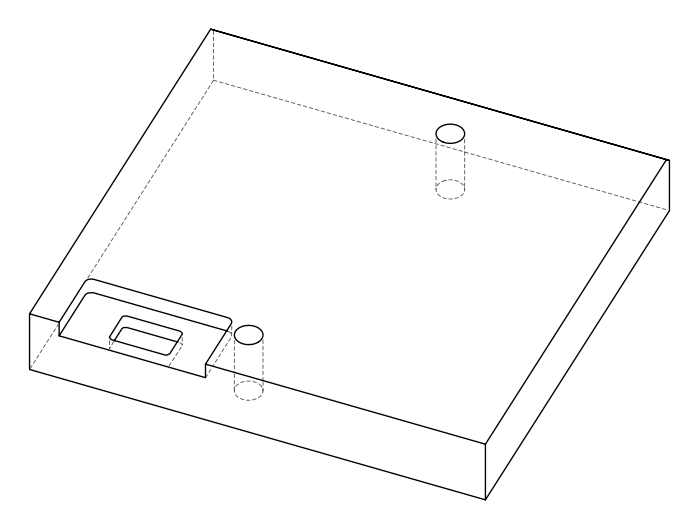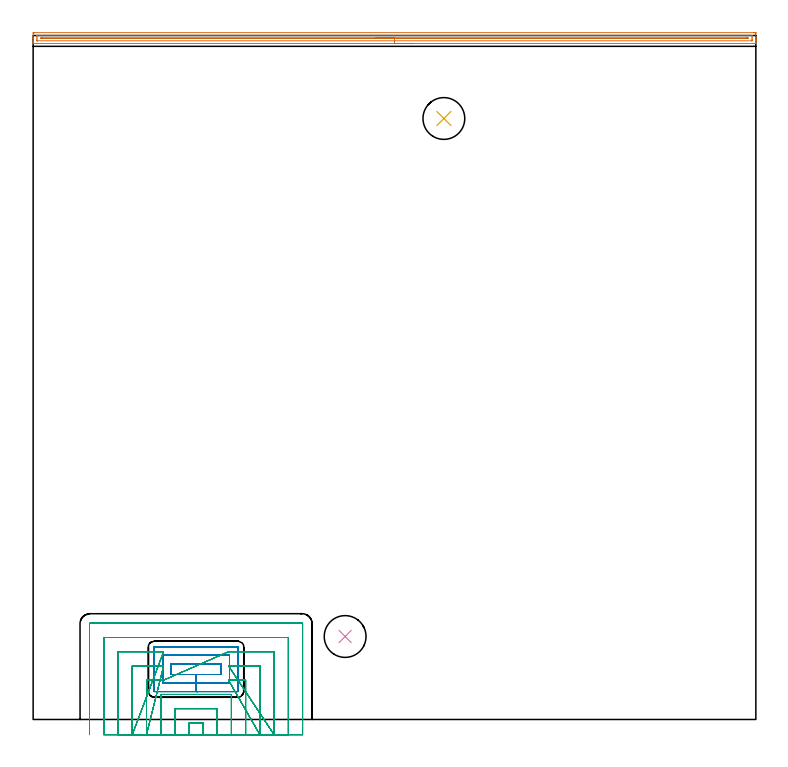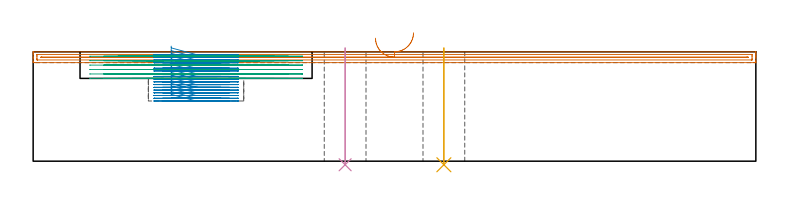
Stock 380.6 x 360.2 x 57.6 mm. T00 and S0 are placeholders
(PLAN: 5 operations, 3 tool changes, 42.9 min)
(1 AREA_MILL | FG_CHAMFER_SURFACE | UGT0205_001 | 9.28 min | 6183 mm3)
(2 MILL_RECTANGULAR_POCKET | POCKET_RECTANGULAR_STRAIGHT | UGT0201_124 | Follow Part, ap 1.5, ae 75% | 12.38 min | 38283 mm3)
(3 MILL_SLOT | SLOT_PARTIAL_RECTANGULAR | UGT0201_128 | Follow Part, ap 2.5, ae 75% | 20.73 min | 74439 mm3)
(4 INDEXABLE_INSERT_DRILL_THROUGH_HOLE_FROM_SOLID | STEP1HOLE | NXT0302_015 | 0.25 min | 21883 mm3)
(5 INDEXABLE_INSERT_DRILL_THROUGH_HOLE_FROM_SOLID_1 | STEP1HOLE_1 | NXT0302_015 | 0.25 min | 21865 mm3)
(TOOL UGT0205_001 | Chamfer Mill 20 x 3 x 45 deg. | D20 FL50 Z2)
(TOOL UGT0201_124 | Carbide End Mill 6.0 | D6 FL15 Z4)
(TOOL UGT0201_128 | Carbide End Mill 10.0 | D10 FL15 Z4)
(TOOL NXT0302_015 | Index. Insert Drill 22mm [880-D2200L25-03] | D22 PA176 FL66 Z2)
(OP 1 AREA_MILL)
G17 G21 G94 G90
T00 M6
G54
G17 G0 G90 X200.3 Y356. S1061 M3
G43 Z67.6 H0
G94 G1 X200.262 Z66.728 F250.
X200.148 Z65.863
X199.959 Z65.012
X199.697 Z64.18
X199.363 Z63.374
X198.96 Z62.6
X198.491 Z61.864
X197.96 Z61.172
X197.371 Z60.529
X196.728 Z59.94
X196.036 Z59.408
X195.3 Z58.94
X194.526 Z58.537
X193.72 Z58.203
X192.888 Z57.941
X192.036 Z57.752
X191.172 Z57.638
X190.3 Z57.6
X0.162
X0.01 Y356.002 Z57.588
X0.007 Y356.059 Z57.533
X0. Y356.448 Z57.151
Y356.861 Z56.738
Y357.51 Z56.085
Y358.728 Z54.869
Y359.297 Z54.298
X0.001 Y361.083 Z52.513
X0.004 Y361.688 Z51.908
X0.007 Y361.691 Z51.905
X0.608 Y361.7 Z51.9
X379.375
X379.991 Y361.697 Z51.903
X380.593 Y361.691 Z51.905
X380.596 Y361.688 Z51.908
X380.6 Y361.083 Z52.513
Y360.799 Z52.797
Y359.297 Z54.298
Y358.728 Z54.869
Y358.403 Z55.193
Y357.834 Z55.762
Y357.51 Z56.085
Y356.861 Z56.738
Y356.448 Z57.152
X380.593 Y356.059 Z57.533
X380.59 Y356.002 Z57.588
X380.438 Y356. Z57.6
X190.3
Y357.414 Z56.186
X2.394
X2.298 Y357.415 Z56.185
X2.107 Y357.421 Z56.179
X2.009 Y357.426 Z56.174
X2.005 Y357.454 Z56.146
X2.002 Y357.51 Z56.09
X2. Y357.904 Z55.696
Y358.403 Z55.197
Y359.297 Z54.303
X2.001 Y359.689 Z53.911
X2.01 Y360.19 Z53.41
X2.02 Y360.279 Z53.321
X2.202 Y360.284 Z53.316
X2.298 Y360.286 Z53.314
X378.206
X378.302 Y360.285 Z53.315
X378.493 Y360.279 Z53.321
X378.591 Y360.274 Z53.326
X378.595 Y360.246 Z53.354
X378.598 Y360.19 Z53.41
X378.6 Y359.796 Z53.804
Y359.297 Z54.303
Y358.403 Z55.197
X378.599 Y358.011 Z55.589
X378.59 Y357.51 Z56.09
X378.58 Y357.421 Z56.179
X378.398 Y357.416 Z56.184
X378.302 Y357.415 Z56.185
X190.3 Y357.414 Z56.186
Y358.828 Z54.772
X4.646 Y358.829 Z54.771
X4.222 Y358.833 Z54.767
X4.179 Y358.835 Z54.765
X4.051 Y358.851 Z54.749
X4.138 Y358.865 Z54.735
X4.179 Y358.867 Z54.733
X4.604 Y358.871 Z54.729
X4.647 Y358.872 Z54.728
X375.996 Y358.871 Z54.729
X376.421 Y358.865 Z54.735
X376.549 Y358.849 Z54.751
X376.462 Y358.835 Z54.765
X376.421 Y358.833 Z54.767
X375.995 Y358.829 Z54.771
X375.571 Y358.828 Z54.772
X190.3
X189.428 Z54.81
X188.563 Z54.923
X187.712 Z55.112
X186.88 Z55.375
X186.074 Z55.708
X185.3 Z56.111
X184.564 Z56.58
X183.872 Z57.111
X183.229 Z57.7
X182.64 Z58.344
X182.108 Z59.036
X181.64 Z59.772
X181.237 Z60.545
X180.903 Z61.351
X180.641 Z62.183
X180.452 Z63.035
X180.338 Z63.9
X180.3 Z64.772
G0 Z67.6
M5
M2
(OP 2 MILL_RECTANGULAR_POCKET)
G17 G21 G94 G90
T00 M6
G54
G17 G0 G90 X72.7 Y27.166 S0 M3
G43 Z67.6 H0
Z60.6
G94 G1 Y23.7 Z59.671 F250.
X85.8 Z56.161
X98.9 F500.
Y29.3
X72.7
Y23.7
X85.8
Y19.2
X103.4
Y33.8
X68.2
Y19.2
X85.8
Y14.7
X107.8
X107.855 Y14.705
X107.895 Y14.745
X107.9 Y14.8
Y38.2
X107.895 Y38.255
X107.855 Y38.295
X107.8 Y38.3
X63.8
X63.745 Y38.295
X63.705 Y38.255
X63.7 Y38.2
Y14.8
X63.705 Y14.745
X63.745 Y14.705
X63.8 Y14.7
X85.8
X86.8
G0 X72.7 Y27.166 Z59.161
G1 Y23.7 Z58.232 F250.
X85.8 Z54.722
X98.9 F500.
Y29.3
X72.7
Y23.7
X85.8
Y19.2
X103.4
Y33.8
X68.2
Y19.2
X85.8
Y14.7
X107.8
X107.855 Y14.705
X107.895 Y14.745
X107.9 Y14.8
Y38.2
X107.895 Y38.255
X107.855 Y38.295
X107.8 Y38.3
X63.8
X63.745 Y38.295
X63.705 Y38.255
X63.7 Y38.2
Y14.8
X63.705 Y14.745
X63.745 Y14.705
X63.8 Y14.7
X85.8
X86.8
G0 X72.7 Y27.166 Z57.722
G1 Y23.7 Z56.793 F250.
X85.8 Z53.283
X98.9 F500.
Y29.3
X72.7
Y23.7
X85.8
Y19.2
X103.4
Y33.8
X68.2
Y19.2
X85.8
Y14.7
X107.8
X107.855 Y14.705
X107.895 Y14.745
X107.9 Y14.8
Y38.2
X107.895 Y38.255
X107.855 Y38.295
X107.8 Y38.3
X63.8
X63.745 Y38.295
X63.705 Y38.255
X63.7 Y38.2
Y14.8
X63.705 Y14.745
X63.745 Y14.705
X63.8 Y14.7
X85.8
X86.8
G0 X72.7 Y27.166 Z56.283
G1 Y23.7 Z55.355 F250.
X85.8 Z51.844
X98.9 F500.
Y29.3
X72.7
Y23.7
X85.8
Y19.2
X103.4
Y33.8
X68.2
Y19.2
X85.8
Y14.7
X107.8
X107.855 Y14.705
X107.895 Y14.745
X107.9 Y14.8
Y38.2
X107.895 Y38.255
X107.855 Y38.295
X107.8 Y38.3
X63.8
X63.745 Y38.295
X63.705 Y38.255
X63.7 Y38.2
Y14.8
X63.705 Y14.745
X63.745 Y14.705
X63.8 Y14.7
X85.8
X86.8
G0 X72.7 Y27.166 Z54.844
G1 Y23.7 Z53.916 F250.
X85.8 Z50.405
X98.9 F500.
Y29.3
X72.7
Y23.7
X85.8
Y19.2
X103.4
Y33.8
X68.2
Y19.2
X85.8
Y14.7
X107.8
X107.855 Y14.705
X107.895 Y14.745
X107.9 Y14.8
Y38.2
X107.895 Y38.255
X107.855 Y38.295
X107.8 Y38.3
X63.8
X63.745 Y38.295
X63.705 Y38.255
X63.7 Y38.2
Y14.8
X63.705 Y14.745
X63.745 Y14.705
X63.8 Y14.7
X85.8
X86.8
G0 X72.7 Y27.166 Z53.405
G1 Y23.7 Z52.477 F250.
X85.8 Z48.967
X98.9 F500.
Y29.3
X72.7
Y23.7
X85.8
Y19.2
X103.4
Y33.8
X68.2
Y19.2
X85.8
Y14.7
X107.8
X107.855 Y14.705
X107.895 Y14.745
X107.9 Y14.8
Y38.2
X107.895 Y38.255
X107.855 Y38.295
X107.8 Y38.3
X63.8
X63.745 Y38.295
X63.705 Y38.255
X63.7 Y38.2
Y14.8
X63.705 Y14.745
X63.745 Y14.705
X63.8 Y14.7
X85.8
X86.8
G0 X72.7 Y27.166 Z51.967
G1 Y23.7 Z51.038 F250.
X85.8 Z47.528
X98.9 F500.
Y29.3
X72.7
Y23.7
X85.8
Y19.2
X103.4
Y33.8
X68.2
Y19.2
X85.8
Y14.7
X107.8
X107.855 Y14.705
X107.895 Y14.745
X107.9 Y14.8
Y38.2
X107.895 Y38.255
X107.855 Y38.295
X107.8 Y38.3
X63.8
X63.745 Y38.295
X63.705 Y38.255
X63.7 Y38.2
Y14.8
X63.705 Y14.745
X63.745 Y14.705
X63.8 Y14.7
X85.8
X86.8
G0 X72.7 Y27.166 Z50.528
G1 Y23.7 Z49.599 F250.
X85.8 Z46.089
X98.9 F500.
Y29.3
X72.7
Y23.7
X85.8
Y19.2
X103.4
Y33.8
X68.2
Y19.2
X85.8
Y14.7
X107.8
X107.855 Y14.705
X107.895 Y14.745
X107.9 Y14.8
Y38.2
X107.895 Y38.255
X107.855 Y38.295
X107.8 Y38.3
X63.8
X63.745 Y38.295
X63.705 Y38.255
X63.7 Y38.2
Y14.8
X63.705 Y14.745
X63.745 Y14.705
X63.8 Y14.7
X85.8
X86.8
G0 X72.7 Y27.166 Z49.089
G1 Y23.7 Z48.16 F250.
X85.8 Z44.65
X98.9 F500.
Y29.3
X72.7
Y23.7
X85.8
Y19.2
X103.4
Y33.8
X68.2
Y19.2
X85.8
Y14.7
X107.8
X107.855 Y14.705
X107.895 Y14.745
X107.9 Y14.8
Y38.2
X107.895 Y38.255
X107.855 Y38.295
X107.8 Y38.3
X63.8
X63.745 Y38.295
X63.705 Y38.255
X63.7 Y38.2
Y14.8
X63.705 Y14.745
X63.745 Y14.705
X63.8 Y14.7
X85.8
X86.8
G0 X72.7 Y27.166 Z47.65
G1 Y23.7 Z46.721 F250.
X85.8 Z43.211
X98.9 F500.
Y29.3
X72.7
Y23.7
X85.8
Y19.2
X103.4
Y33.8
X68.2
Y19.2
X85.8
Y14.7
X107.8
X107.855 Y14.705
X107.895 Y14.745
X107.9 Y14.8
Y38.2
X107.895 Y38.255
X107.855 Y38.295
X107.8 Y38.3
X63.8
X63.745 Y38.295
X63.705 Y38.255
X63.7 Y38.2
Y14.8
X63.705 Y14.745
X63.745 Y14.705
X63.8 Y14.7
X85.8
X86.8
G0 X72.7 Y27.166 Z46.211
G1 Y23.7 Z45.282 F250.
X85.8 Z41.772
X98.9 F500.
Y29.3
X72.7
Y23.7
X85.8
Y19.2
X103.4
Y33.8
X68.2
Y19.2
X85.8
Y14.7
X107.8
X107.855 Y14.705
X107.895 Y14.745
X107.9 Y14.8
Y38.2
X107.895 Y38.255
X107.855 Y38.295
X107.8 Y38.3
X63.8
X63.745 Y38.295
X63.705 Y38.255
X63.7 Y38.2
Y14.8
X63.705 Y14.745
X63.745 Y14.705
X63.8 Y14.7
X85.8
X86.8
G0 X72.7 Y27.166 Z44.772
G1 Y23.7 Z43.843 F250.
X85.8 Z40.333
X98.9 F500.
Y29.3
X72.7
Y23.7
X85.8
Y19.2
X103.4
Y33.8
X68.2
Y19.2
X85.8
Y14.7
X107.8
X107.855 Y14.705
X107.895 Y14.745
X107.9 Y14.8
Y38.2
X107.895 Y38.255
X107.855 Y38.295
X107.8 Y38.3
X63.8
X63.745 Y38.295
X63.705 Y38.255
X63.7 Y38.2
Y14.8
X63.705 Y14.745
X63.745 Y14.705
X63.8 Y14.7
X85.8
X86.8
G0 X72.7 Y27.166 Z43.333
G1 Y23.7 Z42.405 F250.
X85.8 Z38.894
X98.9 F500.
Y29.3
X72.7
Y23.7
X85.8
Y19.2
X103.4
Y33.8
X68.2
Y19.2
X85.8
Y14.7
X107.8
X107.855 Y14.705
X107.895 Y14.745
X107.9 Y14.8
Y38.2
X107.895 Y38.255
X107.855 Y38.295
X107.8 Y38.3
X63.8
X63.745 Y38.295
X63.705 Y38.255
X63.7 Y38.2
Y14.8
X63.705 Y14.745
X63.745 Y14.705
X63.8 Y14.7
X85.8
X86.8
G0 X72.7 Y27.166 Z41.894
G1 Y23.7 Z40.966 F250.
X85.8 Z37.456
X98.9 F500.
Y29.3
X72.7
Y23.7
X85.8
Y19.2
X103.4
Y33.8
X68.2
Y19.2
X85.8
Y14.7
X107.8
X107.855 Y14.705
X107.895 Y14.745
X107.9 Y14.8
Y38.2
X107.895 Y38.255
X107.855 Y38.295
X107.8 Y38.3
X63.8
X63.745 Y38.295
X63.705 Y38.255
X63.7 Y38.2
Y14.8
X63.705 Y14.745
X63.745 Y14.705
X63.8 Y14.7
X85.8
X86.8
G0 X72.7 Y27.166 Z40.456
G1 Y23.7 Z39.527 F250.
X85.8 Z36.017
X98.9 F500.
Y29.3
X72.7
Y23.7
X85.8
Y19.2
X103.4
Y33.8
X68.2
Y19.2
X85.8
Y14.7
X107.8
X107.855 Y14.705
X107.895 Y14.745
X107.9 Y14.8
Y38.2
X107.895 Y38.255
X107.855 Y38.295
X107.8 Y38.3
X63.8
X63.745 Y38.295
X63.705 Y38.255
X63.7 Y38.2
Y14.8
X63.705 Y14.745
X63.745 Y14.705
X63.8 Y14.7
X85.8
X86.8
G0 X72.7 Y27.166 Z39.017
G1 Y23.7 Z38.088 F250.
X85.8 Z34.578
X98.9 F500.
Y29.3
X72.7
Y23.7
X85.8
Y19.2
X103.4
Y33.8
X68.2
Y19.2
X85.8
Y14.7
X107.8
X107.855 Y14.705
X107.895 Y14.745
X107.9 Y14.8
Y38.2
X107.895 Y38.255
X107.855 Y38.295
X107.8 Y38.3
X63.8
X63.745 Y38.295
X63.705 Y38.255
X63.7 Y38.2
Y14.8
X63.705 Y14.745
X63.745 Y14.705
X63.8 Y14.7
X85.8
X86.8
G0 X72.7 Y27.166 Z37.578
G1 Y23.7 Z36.649 F250.
X85.8 Z33.139
X98.9 F500.
Y29.3
X72.7
Y23.7
X85.8
Y19.2
X103.4
Y33.8
X68.2
Y19.2
X85.8
Y14.7
X107.8
X107.855 Y14.705
X107.895 Y14.745
X107.9 Y14.8
Y38.2
X107.895 Y38.255
X107.855 Y38.295
X107.8 Y38.3
X63.8
X63.745 Y38.295
X63.705 Y38.255
X63.7 Y38.2
Y14.8
X63.705 Y14.745
X63.745 Y14.705
X63.8 Y14.7
X85.8
X86.8
G0 X72.7 Y27.166 Z36.139
G1 Y23.7 Z35.21 F250.
X85.8 Z31.7
X98.9 F500.
Y29.3
X72.7
Y23.7
X85.8
Y19.2
X103.4
Y33.8
X68.2
Y19.2
X85.8
Y14.7
X107.8
X107.855 Y14.705
X107.895 Y14.745
X107.9 Y14.8
Y38.2
X107.895 Y38.255
X107.855 Y38.295
X107.8 Y38.3
X63.8
X63.745 Y38.295
X63.705 Y38.255
X63.7 Y38.2
Y14.8
X63.705 Y14.745
X63.745 Y14.705
X63.8 Y14.7
X85.8
X86.8
G0 Z67.6
M5
M2
(OP 3 MILL_SLOT)
G17 G21 G94 G90
T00 M6
G54
G17 G0 G90 X89.4 Y-8. S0 M3
G43 Z67.6 H0
Z55.267
G94 G1 Y-5. F250.
Y-1.8 F500.
X82.2
Y-5.
Y-8. F250.
X96.9
Y-5.
Y5.7 F500.
X74.7
Y-5.
Y-8. F250.
X104.4
Y-5.
Y13.2 F500.
X67.2
Y-5.
Y-8. F250.
X111.9
Y-5.
Y20.7 F500.
X105.9
X102.9 F250.
X119.4 Y-8. F500.
Y-5. F250.
Y28.2 F500.
X105.9
X102.9 F250.
X126.9 Y-8. F500.
Y-5. F250.
Y35.7 F500.
X105.9
X102.9 F250.
X68.7 Y20.7 F500.
X65.7 F250.
X59.7 F500.
Y-5.
Y-8. F250.
X68.7 Y28.2 F500.
X65.7 F250.
X52.2 F500.
Y-5.
Y-8. F250.
X68.7 Y35.7 F500.
X65.7 F250.
X44.7 F500.
Y-5.
Y-8. F250.
X134.4
Y-5.
Y43.2 F500.
X37.2
Y-5.
Y-8. F250.
X141.9
Y-5.
Y50.4 F500.
G3 X141.6 Y50.7 R0.3
G1 X30.
G3 X29.7 Y50.4 R0.3
G1 Y-5.
Y-8. F250.
G0 X89.4 Z52.933
G1 Y-5.
Y-1.8 F500.
X82.2
Y-5.
Y-8. F250.
X96.9
Y-5.
Y5.7 F500.
X74.7
Y-5.
Y-8. F250.
X104.4
Y-5.
Y13.2 F500.
X67.2
Y-5.
Y-8. F250.
X111.9
Y-5.
Y20.7 F500.
X105.9
X102.9 F250.
X119.4 Y-8. F500.
Y-5. F250.
Y28.2 F500.
X105.9
X102.9 F250.
X126.9 Y-8. F500.
Y-5. F250.
Y35.7 F500.
X105.9
X102.9 F250.
X68.7 Y20.7 F500.
X65.7 F250.
X59.7 F500.
Y-5.
Y-8. F250.
X68.7 Y28.2 F500.
X65.7 F250.
X52.2 F500.
Y-5.
Y-8. F250.
X68.7 Y35.7 F500.
X65.7 F250.
X44.7 F500.
Y-5.
Y-8. F250.
X134.4
Y-5.
Y43.2 F500.
X37.2
Y-5.
Y-8. F250.
X141.9
Y-5.
Y50.4 F500.
G3 X141.6 Y50.7 R0.3
G1 X30.
G3 X29.7 Y50.4 R0.3
G1 Y-5.
Y-8. F250.
G0 X89.4 Z50.6
G1 Y-5.
Y-1.8 F500.
X82.2
Y-5.
Y-8. F250.
X96.9
Y-5.
Y5.7 F500.
X74.7
Y-5.
Y-8. F250.
X104.4
Y-5.
Y13.2 F500.
X67.2
Y-5.
Y-8. F250.
X111.9
Y-5.
Y20.7 F500.
X105.9
X102.9 F250.
X119.4 Y-8. F500.
Y-5. F250.
Y28.2 F500.
X105.9
X102.9 F250.
X126.9 Y-8. F500.
Y-5. F250.
Y35.7 F500.
X105.9
X102.9 F250.
X68.7 Y20.7 F500.
X65.7 F250.
X59.7 F500.
Y-5.
Y-8. F250.
X68.7 Y28.2 F500.
X65.7 F250.
X52.2 F500.
Y-5.
Y-8. F250.
X68.7 Y35.7 F500.
X65.7 F250.
X44.7 F500.
Y-5.
Y-8. F250.
X134.4
Y-5.
Y43.2 F500.
X37.2
Y-5.
Y-8. F250.
X141.9
Y-5.
Y50.4 F500.
G3 X141.6 Y50.7 R0.3
G1 X30.
G3 X29.7 Y50.4 R0.3
G1 Y-5.
Y-8. F250.
G0 X89.4 Z48.267
G1 Y-5.
Y-1.8 F500.
X82.2
Y-5.
Y-8. F250.
X96.9
Y-5.
Y5.7 F500.
X74.7
Y-5.
Y-8. F250.
X104.4
Y-5.
Y13.2 F500.
X67.2
Y-5.
Y-8. F250.
X111.9
Y-5.
Y20.7 F500.
X105.9
X102.9 F250.
X119.4 Y-8. F500.
Y-5. F250.
Y28.2 F500.
X105.9
X102.9 F250.
X126.9 Y-8. F500.
Y-5. F250.
Y35.7 F500.
X105.9
X102.9 F250.
X68.7 Y20.7 F500.
X65.7 F250.
X59.7 F500.
Y-5.
Y-8. F250.
X68.7 Y28.2 F500.
X65.7 F250.
X52.2 F500.
Y-5.
Y-8. F250.
X68.7 Y35.7 F500.
X65.7 F250.
X44.7 F500.
Y-5.
Y-8. F250.
X134.4
Y-5.
Y43.2 F500.
X37.2
Y-5.
Y-8. F250.
X141.9
Y-5.
Y50.4 F500.
G3 X141.6 Y50.7 R0.3
G1 X30.
G3 X29.7 Y50.4 R0.3
G1 Y-5.
Y-8. F250.
G0 X89.4 Z45.933
G1 Y-5.
Y-1.8 F500.
X82.2
Y-5.
Y-8. F250.
X96.9
Y-5.
Y5.7 F500.
X74.7
Y-5.
Y-8. F250.
X104.4
Y-5.
Y13.2 F500.
X67.2
Y-5.
Y-8. F250.
X111.9
Y-5.
Y20.7 F500.
X105.9
X102.9 F250.
X119.4 Y-8. F500.
Y-5. F250.
Y28.2 F500.
X105.9
X102.9 F250.
X126.9 Y-8. F500.
Y-5. F250.
Y35.7 F500.
X105.9
X102.9 F250.
X68.7 Y20.7 F500.
X65.7 F250.
X59.7 F500.
Y-5.
Y-8. F250.
X68.7 Y28.2 F500.
X65.7 F250.
X52.2 F500.
Y-5.
Y-8. F250.
X68.7 Y35.7 F500.
X65.7 F250.
X44.7 F500.
Y-5.
Y-8. F250.
X134.4
Y-5.
Y43.2 F500.
X37.2
Y-5.
Y-8. F250.
X141.9
Y-5.
Y50.4 F500.
G3 X141.6 Y50.7 R0.3
G1 X30.
G3 X29.7 Y50.4 R0.3
G1 Y-5.
Y-8. F250.
G0 X89.4 Z43.6
G1 Y-5.
Y-1.8 F500.
X82.2
Y-5.
Y-8. F250.
X96.9
Y-5.
Y5.7 F500.
X74.7
Y-5.
Y-8. F250.
X104.4
Y-5.
Y13.2 F500.
X67.2
Y-5.
Y-8. F250.
X111.9
Y-5.
Y20.7 F500.
X105.9
X102.9 F250.
X119.4 Y-8. F500.
Y-5. F250.
Y28.2 F500.
X105.9
X102.9 F250.
X126.9 Y-8. F500.
Y-5. F250.
Y35.7 F500.
X105.9
X102.9 F250.
X68.7 Y20.7 F500.
X65.7 F250.
X59.7 F500.
Y-5.
Y-8. F250.
X68.7 Y28.2 F500.
X65.7 F250.
X52.2 F500.
Y-5.
Y-8. F250.
X68.7 Y35.7 F500.
X65.7 F250.
X44.7 F500.
Y-5.
Y-8. F250.
X134.4
Y-5.
Y43.2 F500.
X37.2
Y-5.
Y-8. F250.
X141.9
Y-5.
Y50.4 F500.
G3 X141.6 Y50.7 R0.3
G1 X30.
G3 X29.7 Y50.4 R0.3
G1 Y-5.
Y-8. F250.
G0 Z67.6
M5
M2
(OP 4 INDEXABLE_INSERT_DRILL_THROUGH_HOLE_FROM_SOLID)
G17 G21 G94 G90
T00 M6
G54
G17 G0 G90 X164.3 Y43.7 S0 M3
G43 Z67.6 H1
G94 G81 G98 Z-1.884 F250. R59.6
G80
M5
M2
(OP 5 INDEXABLE_INSERT_DRILL_THROUGH_HOLE_FROM_SOLID_1)
G17 G21 G94 G90
T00 M6
G54
G17 G0 G90 X216.3 Y316.5 S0 M3
G43 Z67.6 H1
G94 G81 G98 Z-1.884 F250. R59.6
G80
M5
M2
